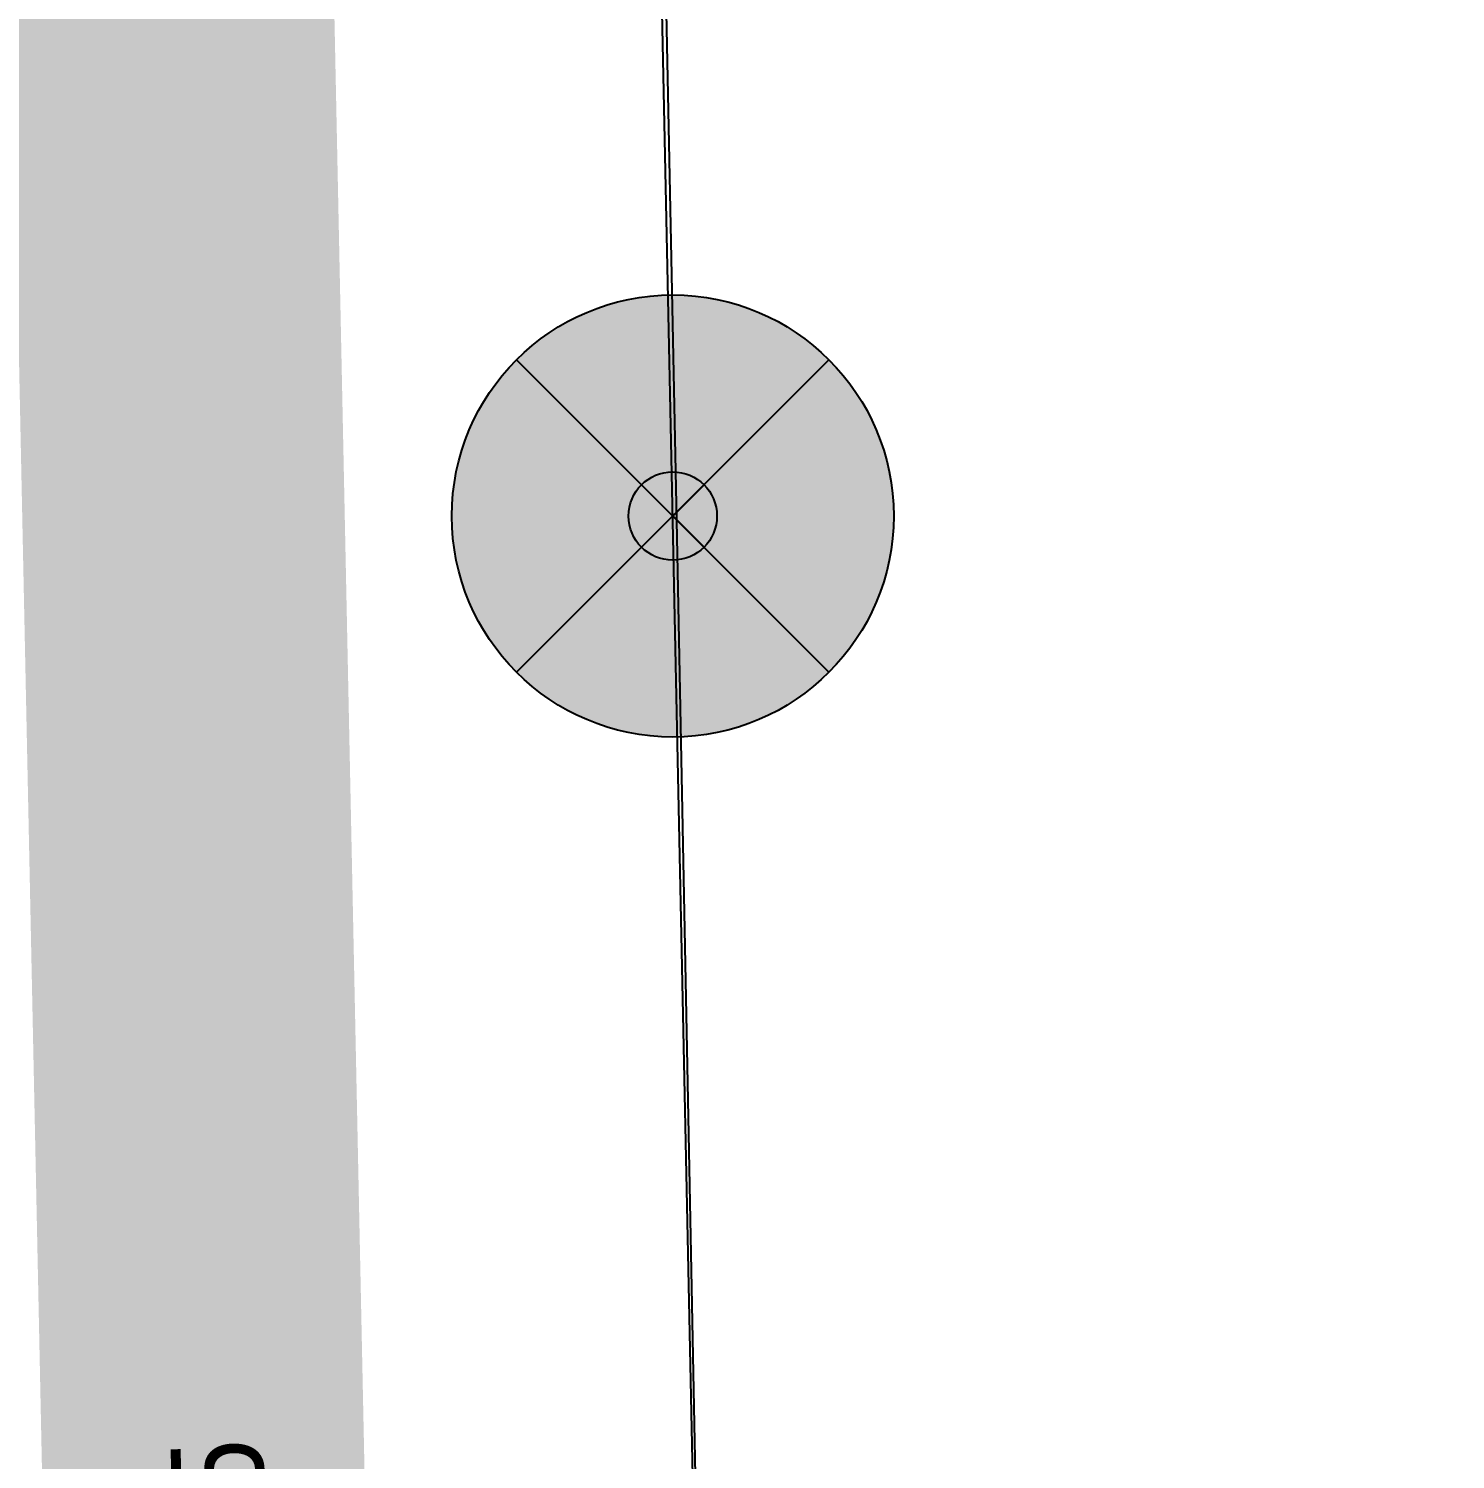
# Model space of a CAD drawing. Extents: x 88833 to 97610, y 5963373 to 5974710.
# Drawn here: x 95644.38 to 95675.35, y 5964455.81 to 5964486.86 of the extents above; entities that cross this region are included whole.
import ezdxf

# ---------------------------------------------------------------- set-up
doc = ezdxf.new("R2010")
doc.units = 0
doc.header["$LTSCALE"] = 5
doc.linetypes.add('DASHDOT', pattern=[25.4, 12.7, -6.35, 0, -6.35])
for name, color, linetype in [('AS-POWER', 104, 'foc-POWER'), ('AS-POWER-EXISTING-PP', 72, 'Continuous'), ('AS-POWER-EXISTING-PP-1000', 72, 'Continuous'), ('AS-ROADS', 254, 'Continuous'), ('L-ROAD-T-1000', 7, 'Continuous'), ('L-SEC', 7, 'Continuous'), ('L-TITLEDB', 4, 'Continuous')]:
    doc.layers.add(name, color=color, linetype=linetype)
doc.layers.add('AS-RECON EXISTING', color=151, linetype='DASHDOT', lineweight=40)
doc.styles.add('80L', font='ARIALN.TTF', dxfattribs={"height": 10})
doc.styles.add('foc-LtypeFont', font='ARIALN.TTF', dxfattribs={"height": 7.35})
doc.linetypes.add('foc-POWER', pattern='A,6,-1,["P",foc-LtypeFont,S=0.2,R=0,X=-0.625,Y=-0.75],-1.24,4', length=12.24)

# ---------------------------------------------------------------- blocks, each defined once
blk = doc.blocks.new('POWERPOLE')
h = blk.add_hatch(color=255)
edge = h.paths.add_edge_path()
edge.add_arc((0, 0), 0.96, 0, 360)
at = {"linetype": 'Continuous'}
for p, q in [((0.6788, -0.6788), (-0.6788, 0.6788)), ((-0.6788, -0.6788), (0.6788, 0.6788))]:
    blk.add_line(p, q, dxfattribs=at)
blk.add_circle((0, 0), 0.96, dxfattribs=at)

msp = doc.modelspace()

# ---------------------------------------------------------------- linework, layer by layer
at = {"layer": 'AS-POWER', "flags": 128}
msp.add_lwpolyline([(95670.48, 5963906.93), (95661.89, 5964312.51), (95660.714, 5964360.9), (95658.448, 5964476.182), (95656.171, 5964588.887), (95654.817, 5964658.526), (95653.33, 5964705.27), (95648.442, 5964937.912), (95646.214, 5965056.464), (95644.6, 5965178.41), (95630.93, 5965811), (95628.514, 5965923.427), (95604.373, 5965918.694)], dxfattribs=at)
at = {"layer": 'AS-RECON EXISTING', "flags": 128}
msp.add_lwpolyline([(95732.468, 5964907.523), (95735.38, 5964715.549), (95735.721, 5964703.621), (95736.277, 5964694.516), (95735.991, 5964681.254), (95736.338, 5964663.15), (95736.075, 5964659.476), (95736.619, 5964648.868), (95736.521, 5964642.148), (95736.445, 5964634.622), (95737.07, 5964610.728), (95737.298, 5964604.898), (95737.678, 5964589.157), (95738.018, 5964573.593), (95738.336, 5964556.914), (95738.91, 5964538.25), (95739.482, 5964521.418), (95740.323, 5964502.785), (95740.327, 5964486.375), (95739.409, 5964483.033), (95735.142, 5964479.049), (95728.863, 5964476.687), (95713.695, 5964474.623), (95703.751, 5964473.541), (95693.195, 5964472.549), (95680.064, 5964471.479), (95668.097, 5964470.513), (95659.991, 5964470.319)], dxfattribs=at)
at = {"layer": 'AS-ROADS', "const_width": 7, "flags": 128}
msp.add_lwpolyline([(95670.906, 5963393.096), (95651.052, 5964316.405), (95634.466, 5965117.395), (95616.088, 5965910.258), (95601.476, 5966746.266), (95571.822, 5967965.841), (95524.575, 5970082.852)], dxfattribs=at)
at = {"layer": 'L-SEC', "flags": 128}
msp.add_lwpolyline([(95661.773, 5964313.626), (95644.934, 5965116.492)], dxfattribs=at)
at = {"layer": 'L-TITLEDB'}
msp.add_line((95661.772, 5964313.653), (95655.81, 5964598.041), dxfattribs=at)

# ---------------------------------------------------------------- block references
at = {"layer": 'AS-POWER-EXISTING-PP', "xscale": 4.996022535000006, "yscale": 4.996022535000006, "zscale": 4.996022535000006}
msp.add_blockref('POWERPOLE', (95658.363, 5964476.28), dxfattribs=at)
at = {"layer": 'AS-POWER-EXISTING-PP-1000', "xscale": 0.9992045070000001, "yscale": 0.9992045070000001, "zscale": 0.9992045070000001}
msp.add_blockref('POWERPOLE', (95658.363, 5964476.28), dxfattribs=at)

# ---------------------------------------------------------------- texts
at = {"layer": 'L-ROAD-T-1000', "insert": (95647.637, 5964448.897), "char_height": 2, "width": 14.83755, "attachment_point": 2, "rotation": 91.4094, "style": '80L'}
msp.add_mtext('RGE. RD. 245', dxfattribs=at)

doc.saveas('drawing.dxf')
